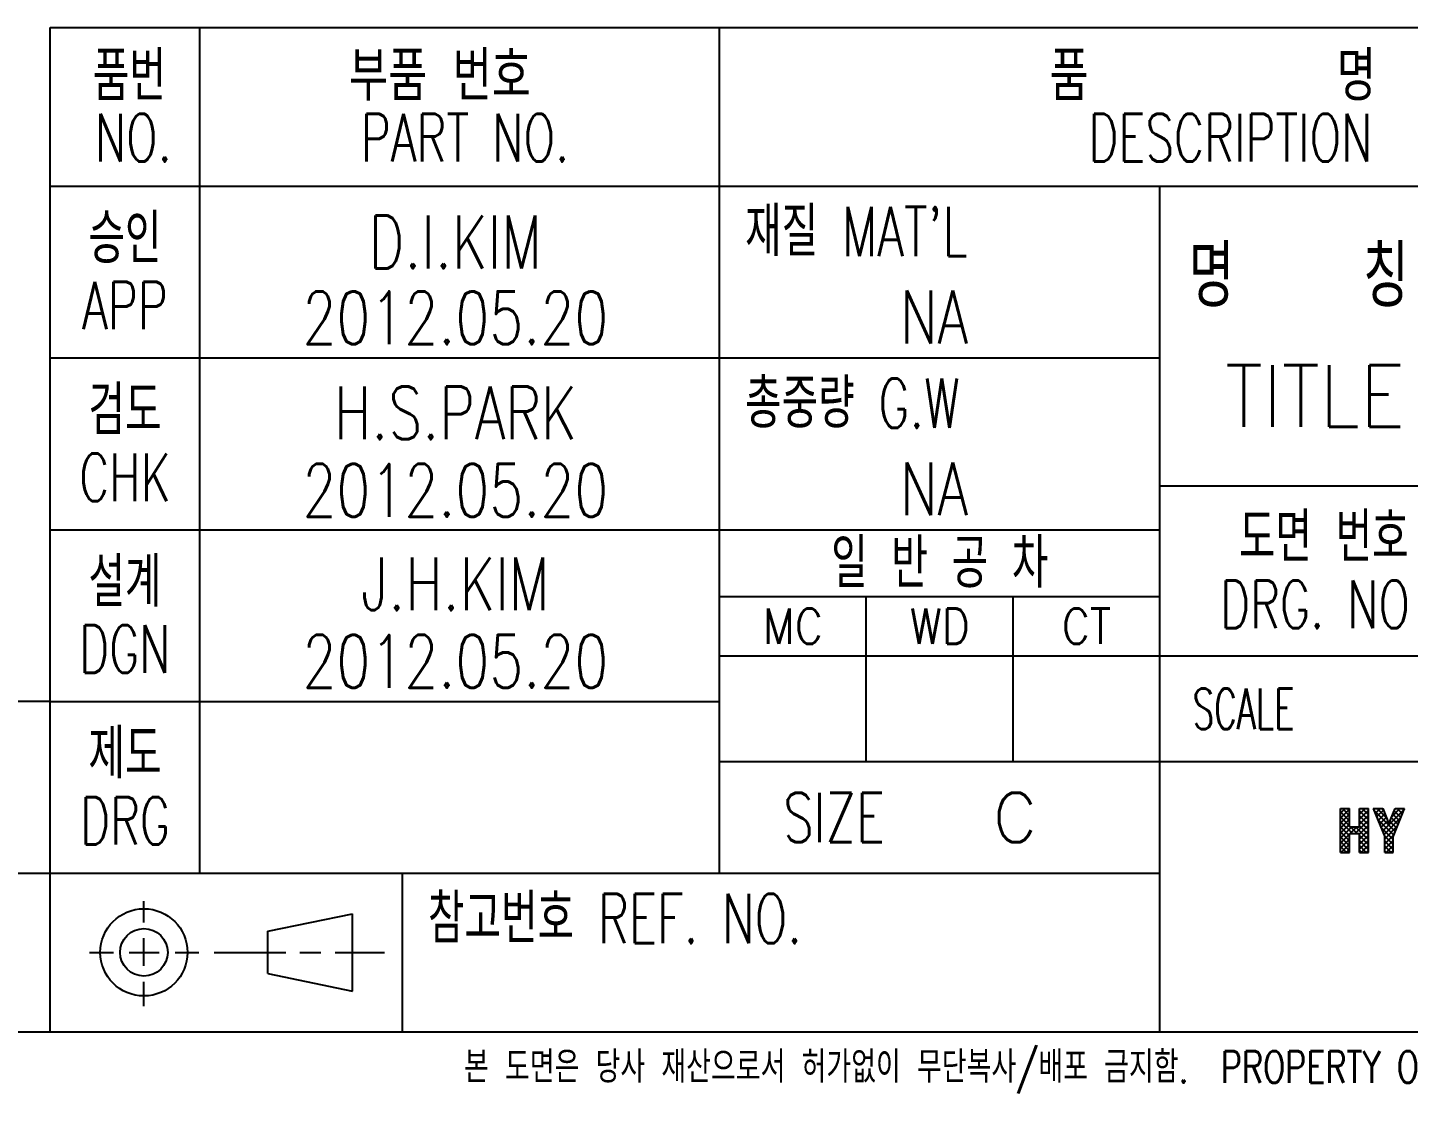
# Model space of a CAD drawing. Extents: x 260 to 819, y -886 to -454.
# Drawn here: x 611.7 to 690.1, y -876.4 to -815.9 of the extents above; entities that cross this region are included whole.
import ezdxf
from ezdxf.enums import TextEntityAlignment as Align

# ---------------------------------------------------------------- set-up
doc = ezdxf.new("R2010")
doc.units = 0
doc.header["$LTSCALE"] = 150
doc.header["$MEASUREMENT"] = 0
doc.linetypes.add('DASHED', pattern=[0.75, 0.5, -0.25])
doc.linetypes.add('PHANTOM', pattern=[3, 2.5, -0.1, 0.1, -0.1, 0.1, -0.1])
doc.layers.get('0').update_dxf_attribs({"color": 6, "linetype": 'CONTINUOUS'})
doc.layers.add('1', color=6, linetype='PHANTOM')
doc.styles.get("Standard").update_dxf_attribs({"font": 'romans.shx', "width": 0.8, "bigfont": 'whgtxt.shx'})

# ---------------------------------------------------------------- blocks, each defined once
blk = doc.blocks.new('*H53')
at = {"color": 2, "linetype": 'Continuous'}
for p, q in [((-119.735, 12.255), (-120.147, 12.667)), ((-119.735, 12.538), (-119.864, 12.667)), ((-118.662, 12.03), (-119.177, 12.545)), ((-118.662, 12.313), (-119.016, 12.667)), ((-118.662, 12.596), (-118.733, 12.667)), ((-119.735, 11.972), (-120.25, 12.487)), ((-119.735, 11.689), (-120.25, 12.204)), ((-119.579, 11.25), (-120.25, 11.921)), ((-118.662, 11.747), (-119.177, 12.262)), ((-118.662, 11.465), (-119.177, 11.98)), ((-119.735, 11.123), (-120.25, 11.638)), ((-119.735, 10.841), (-120.25, 11.356)), ((-119.735, 10.558), (-120.25, 11.073)), ((-119.296, 11.25), (-119.683, 11.637)), ((-118.662, 10.899), (-119.4, 11.637)), ((-118.662, 11.182), (-119.177, 11.697)), ((-118.662, 10.616), (-119.177, 11.131)), ((-119.735, 10.275), (-120.25, 10.79)), ((-119.92, 10.177), (-120.25, 10.507)), ((-120.203, 10.177), (-120.25, 10.224)), ((-118.662, 10.333), (-119.177, 10.848)), ((-118.789, 10.177), (-119.177, 10.565)), ((-119.072, 10.177), (-119.177, 10.283))]:
    blk.add_line(p, q, dxfattribs=at)
blk = doc.blocks.new('*H54')
at = {"color": 2, "linetype": 'Continuous'}
for p, q in [((-119.987, 12.667), (-120.25, 12.403)), ((-119.735, 12.635), (-120.25, 12.12)), ((-119.138, 12.667), (-119.177, 12.628)), ((-118.855, 12.667), (-119.177, 12.345)), ((-118.662, 12.577), (-119.177, 12.062)), ((-119.735, 12.353), (-120.25, 11.838)), ((-119.735, 12.07), (-120.25, 11.555)), ((-119.735, 11.787), (-120.25, 11.272)), ((-118.662, 12.011), (-119.423, 11.25)), ((-118.662, 12.294), (-119.177, 11.779)), ((-119.602, 11.637), (-120.25, 10.989)), ((-119.735, 11.221), (-120.25, 10.706)), ((-119.32, 11.637), (-119.706, 11.25)), ((-118.662, 11.728), (-119.177, 11.213)), ((-118.662, 11.446), (-119.177, 10.931)), ((-118.662, 11.163), (-119.177, 10.648)), ((-119.735, 10.938), (-120.25, 10.423)), ((-119.735, 10.656), (-120.213, 10.177)), ((-119.735, 10.373), (-119.93, 10.177)), ((-118.662, 10.88), (-119.177, 10.365)), ((-118.662, 10.597), (-119.082, 10.177)), ((-118.662, 10.314), (-118.799, 10.177))]:
    blk.add_line(p, q, dxfattribs=at)
blk = doc.blocks.new('*H55')
at = {"color": 2, "linetype": 'Continuous'}
for p, q in [((-117.144, 11.361), (-118.355, 12.572)), ((-117.645, 12.145), (-118.167, 12.667)), ((-117.839, 12.621), (-117.884, 12.667)), ((-116.817, 12.165), (-117.198, 12.546)), ((-116.735, 12.366), (-117.036, 12.667)), ((-116.653, 12.567), (-116.753, 12.667)), ((-117.226, 11.16), (-118.161, 12.095)), ((-117.062, 11.562), (-117.443, 11.943)), ((-116.98, 11.763), (-117.362, 12.144)), ((-116.898, 11.964), (-117.28, 12.345)), ((-117.267, 10.918), (-117.968, 11.619)), ((-117.267, 10.635), (-117.774, 11.142)), ((-117.267, 10.353), (-117.739, 10.825)), ((-117.375, 10.177), (-117.739, 10.542)), ((-117.658, 10.177), (-117.739, 10.259))]:
    blk.add_line(p, q, dxfattribs=at)
blk = doc.blocks.new('*H56')
at = {"color": 2, "linetype": 'Continuous'}
for p, q in [((-118.29, 12.667), (-118.364, 12.593)), ((-118.007, 12.667), (-118.282, 12.391)), ((-117.819, 12.572), (-118.2, 12.19)), ((-116.627, 12.633), (-117.873, 11.386)), ((-116.875, 12.667), (-117.337, 12.205)), ((-117.737, 12.371), (-118.118, 11.989)), ((-117.655, 12.17), (-118.037, 11.788)), ((-117.573, 11.969), (-117.955, 11.587)), ((-116.82, 12.156), (-117.791, 11.185)), ((-117.014, 11.679), (-117.739, 10.954)), ((-117.208, 11.203), (-117.739, 10.671)), ((-117.267, 10.861), (-117.739, 10.388)), ((-117.267, 10.578), (-117.668, 10.177)), ((-117.267, 10.295), (-117.385, 10.177))]:
    blk.add_line(p, q, dxfattribs=at)
blk = doc.blocks.new('ansi-c')
at = {"color": 5, "linetype": 'Continuous'}
for p, q in [((283.501, 415.063), (462.001, 415.063)), ((283.501, 358.063), (283.501, 415.063)), ((283.501, 406.063), (462.001, 406.063)), ((121.001, 367.063), (283.501, 367.063)), ((-56.399, 358.063), (477.001, 358.063))]:
    blk.add_line(p, q, dxfattribs=at)
at = {"color": 210, "linetype": 'Continuous'}
for p, q in [((292.001, 367.063), (292.001, 415.063)), ((346.501, 358.063), (346.501, 406.063)), ((283.501, 396.313), (346.501, 396.313)), ((283.501, 396.313), (346.501, 396.313)), ((346.501, 389.047), (462.001, 389.047)), ((283.501, 386.563), (346.501, 386.563)), ((321.501, 382.763), (346.501, 382.763)), ((321.501, 379.397), (346.501, 379.397)), ((346.501, 379.397), (462.001, 379.397)), ((283.501, 376.813), (321.501, 376.813)), ((321.501, 373.397), (462.001, 373.397)), ((283.501, 367.063), (346.501, 367.063)), ((303.501, 358.063), (303.501, 367.063)), ((288.826, 364.267), (288.826, 365.482)), ((295.869, 363.763), (300.669, 364.763)), ((300.669, 360.363), (300.669, 364.763)), ((295.869, 361.363), (295.869, 363.763)), ((288.826, 361.798), (288.826, 363.367)), ((285.746, 362.569), (287.096, 362.569)), ((287.996, 362.569), (289.695, 362.569)), ((290.595, 362.569), (291.945, 362.569)), ((292.807, 362.563), (296.878, 362.563)), ((297.678, 362.563), (298.878, 362.563)), ((299.678, 362.563), (302.489, 362.563)), ((295.869, 361.363), (300.669, 360.363)), ((288.826, 359.518), (288.826, 360.898))]:
    blk.add_line(p, q, dxfattribs=at)
at = {"color": 7, "linetype": 'Continuous'}
for p, q in [((356.751, 368.241), (356.751, 370.73)), ((356.751, 370.73), (357.266, 370.73)), ((357.266, 369.7), (357.266, 370.73)), ((357.824, 369.7), (357.824, 370.73)), ((357.824, 370.73), (358.339, 370.73)), ((358.339, 368.241), (358.339, 370.73)), ((358.607, 370.73), (359.262, 369.121)), ((358.607, 370.73), (359.144, 370.73)), ((359.144, 370.73), (359.498, 369.859)), ((359.498, 369.859), (359.852, 370.73)), ((359.734, 369.121), (360.388, 370.73)), ((359.852, 370.73), (360.388, 370.73)), ((357.266, 369.7), (357.824, 369.7)), ((357.266, 369.314), (357.824, 369.314)), ((357.266, 368.241), (357.266, 369.314)), ((357.824, 368.241), (357.824, 369.314)), ((359.262, 368.241), (359.262, 369.121)), ((359.734, 368.241), (359.734, 369.121)), ((356.751, 368.241), (357.266, 368.241)), ((357.824, 368.241), (358.339, 368.241)), ((359.262, 368.241), (359.734, 368.241))]:
    blk.add_line(p, q, dxfattribs=at)
at = {"color": 210, "linetype": 'Continuous'}
for radius in [2.475, 1.35]:
    blk.add_circle((288.826, 362.569), radius, dxfattribs=at)
at = {"layer": '1', "color": 210, "linetype": 'Continuous'}
for p, q in [((321.501, 367.063), (321.501, 415.063)), ((329.834, 373.397), (329.834, 382.763)), ((338.168, 373.397), (338.168, 382.763))]:
    blk.add_line(p, q, dxfattribs=at)
at = {"color": 7, "linetype": 'Continuous'}
for name in ['*H53', '*H54', '*H56', '*H55']:
    blk.add_blockref(name, (477.001, 358.063), dxfattribs=at)
at = {"color": 130, "linetype": 'Continuous'}
for s, height, width, p in [('품번', 2.8, 0.7, (288.001, 412.313)), ('부품 번호', 2.8, 0.75, (305.629, 412.313)), ('NO.', 2.7, 0.700519, (288.226, 408.813)), (' PART NO.', 2.7, 0.700519, (306.404, 408.813)), ('DESCRIPTION', 2.7, 0.700519, (350.501, 408.813)), ('승인', 2.8, 0.7, (287.751, 403.088)), ('명    칭', 3.5, 0.7, (354.38, 400.955)), ('APP', 2.7, 0.700519, (287.751, 399.288)), ('TITLE', 3.5, 0.896286, (355.301, 394.155)), ('검도', 2.8, 0.7, (287.751, 393.338)), ('CHK', 2.7, 0.700519, (287.751, 389.538)), ('도면 번호', 2.8, 0.7, (355.801, 386.122)), ('일 반 공 차', 2.8, 0.7, (334.001, 384.663)), ('설계', 2.8, 0.7, (287.751, 383.588)), ('DRG. NO', 2.7, 0.700519, (355.301, 382.322)), ('MC', 2, 0.882, (325.668, 381.08)), ('WD', 2, 0.882, (334.001, 381.08)), ('CT', 2, 0.882, (342.334, 381.08)), ('DGN', 2.7, 0.700519, (287.751, 379.788)), ('SCALE', 2.3, 0.616783, (351.251, 376.397)), ('제도', 2.8, 0.7, (287.751, 373.838)), ('SIZE', 2.8, 0.717714, (328.001, 370.23)), ('DRG', 2.7, 0.700519, (287.751, 370.038))]:
    blk.add_text(s, height=height, dxfattribs=dict(at, width=width)).set_placement(p, align=Align.MIDDLE_CENTER)
at = {"color": 130, "linetype": 'Continuous', "width": 0.75}
blk.add_text('품         명', height=2.8, dxfattribs=at).set_placement((358.768, 412.313), align=Align.MIDDLE_RIGHT)
at = {"color": 130, "linetype": 'Continuous', "width": 0.7}
for s, p in [("재질 MAT'L", (322.951, 403.488)), ('총중량 G.W', (322.951, 393.738)), ('참고번호 REF. NO.', (304.951, 364.488))]:
    blk.add_text(s, height=2.8, dxfattribs=at).set_placement(p, align=Align.MIDDLE_LEFT)
at = {"color": 130, "linetype": 'Continuous'}
blk.add_text('C', height=2.8, dxfattribs=at).set_placement((338.268, 370.23), align=Align.MIDDLE_CENTER)
at = {"color": 210, "linetype": 'Continuous', "width": 0.74}
blk.add_text('본 도면은 당사 재산으로서 허가없이 무단복사/배포 금지함.  PROPERTY OF ISSUING ENTITY. CANNOT BE DISTRIBUTED OR REPRODUCED WITHOUT AUTHORIZATION.', height=1.8, dxfattribs=at).set_placement((307.001, 356.063), align=Align.MIDDLE_LEFT)

msp = doc.modelspace()

# ---------------------------------------------------------------- linework, layer by layer
at = {"color": 4}
msp.add_line((612.961, -854.147), (450.461, -854.147), dxfattribs=at)

# ---------------------------------------------------------------- block references
at = {"linetype": 'DASHED'}
msp.add_blockref('ansi-c', (329.46, -1230.96), dxfattribs=at)
msp.add_blockref('ansi-c', (329.46, -1230.96), dxfattribs=at)

# ---------------------------------------------------------------- texts
at = {"color": 210, "linetype": 'Continuous', "width": 0.75}
for s, p in [('D.I.KIM', (635.965, -828.067)), ('2012.05.20', (635.965, -832.367)), ('NA', (663.141, -832.326)), ('H.S.PARK', (635.965, -837.767)), ('2012.05.20', (635.965, -842.167)), ('NA', (663.141, -842.076)), ('J.H.KIM', (635.965, -847.467)), ('2012.05.20', (635.965, -851.867))]:
    msp.add_text(s, height=3, dxfattribs=at).set_placement(p, align=Align.MIDDLE_CENTER)

doc.saveas('drawing.dxf')
